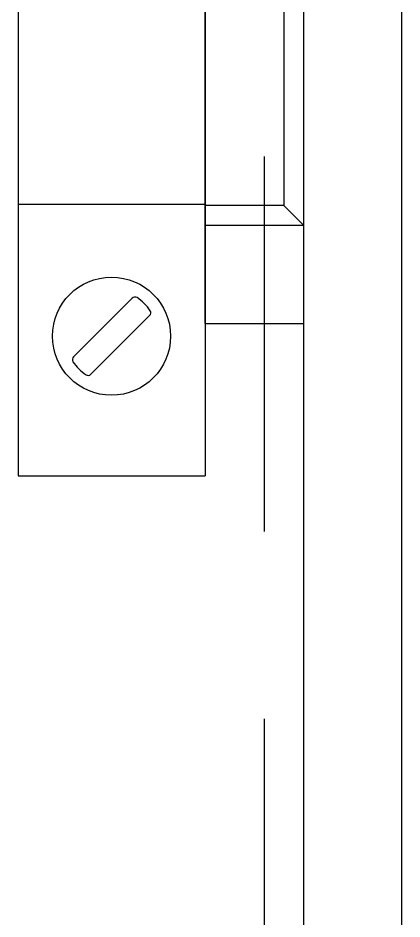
# Model space of a CAD drawing. Header units: millimetres. Extents: x -208796 to -83323, y 30910 to 103951.
# Drawn here: x -99703.26 to -99683.76, y 32880.45 to 32926.24 of the extents above; entities that cross this region are included whole.
import ezdxf

# ---------------------------------------------------------------- set-up
doc = ezdxf.new("R2010")
doc.units = ezdxf.units.MM
doc.header["$LTSCALE"] = 3
doc.linetypes.add('HIDDEN', pattern=[9.525, 6.35, -3.175])
doc.layers.add('1', color=3, linetype='Continuous')
doc.layers.add('@.VISIBLE', color=7, linetype='Continuous')

# ---------------------------------------------------------------- blocks, each defined once
blk = doc.blocks.new('*U99')
at = {"layer": '1', "color": 7}
for p, q in [((26.958, 67.2063), (26.958, 16.7063)), ((36.458, 67.2063), (36.458, 16.7063)), ((36.458, 24.4563), (36.458, 59.4563)), ((40.458, 53.4563), (40.458, 30.4563)), ((36.458, 30.5063), (26.958, 30.5063)), ((40.458, 30.4563), (36.458, 30.4563)), ((40.458, 30.4563), (41.458, 29.4563)), ((36.458, 29.4563), (41.458, 29.4563)), ((41.458, 29.4563), (41.458, 24.4563)), ((29.7738, 22.761), (32.7533, 25.7406)), ((30.6627, 21.8721), (33.6423, 24.8516)), ((36.458, 24.4563), (41.458, 24.4563)), ((26.958, 16.7063), (36.458, 16.7063))]:
    blk.add_line(p, q, dxfattribs=at)
blk.add_circle((31.708, 23.8063), 3, dxfattribs=at)
for centre, radius, start, end in [((32.8947, 25.5992), 0.2, 56.4992, 135), ((31.708, 23.8063), 2.35, 33.5008, 56.4992), ((33.5009, 24.993), 0.2, 315, 33.5008), ((29.9152, 22.6196), 0.2, 135, 213.5008), ((31.708, 23.8063), 2.35, 213.5008, 236.4992), ((30.5213, 22.0135), 0.2, 236.4992, 315)]:
    blk.add_arc(centre, radius, start, end, dxfattribs=at)

msp = doc.modelspace()

# ---------------------------------------------------------------- linework, layer by layer
at = {"layer": '@.VISIBLE', "color": 6}
msp.add_lwpolyline([(-100282.76, 32670.121), (-99683.76, 32670.121), (-99683.76, 33469.121), (-100282.76, 33469.121)], close=True, dxfattribs=at)
at = {"layer": '@.VISIBLE', "color": 151}
msp.add_lwpolyline([(-100277.76, 33464.121), (-99688.76, 33464.121), (-99688.76, 32675.121), (-100277.76, 32675.121)], close=True, dxfattribs=at)
at = {"layer": '@.VISIBLE', "color": 151, "linetype": 'HIDDEN'}
msp.add_lwpolyline([(-100275.76, 33462.121), (-99690.76, 33462.121), (-99690.76, 32677.121), (-100275.76, 32677.121)], close=True, dxfattribs=at)

# ---------------------------------------------------------------- block references
msp.add_blockref('*U99', (-99730.218, 32886.262))

doc.saveas('drawing.dxf')
